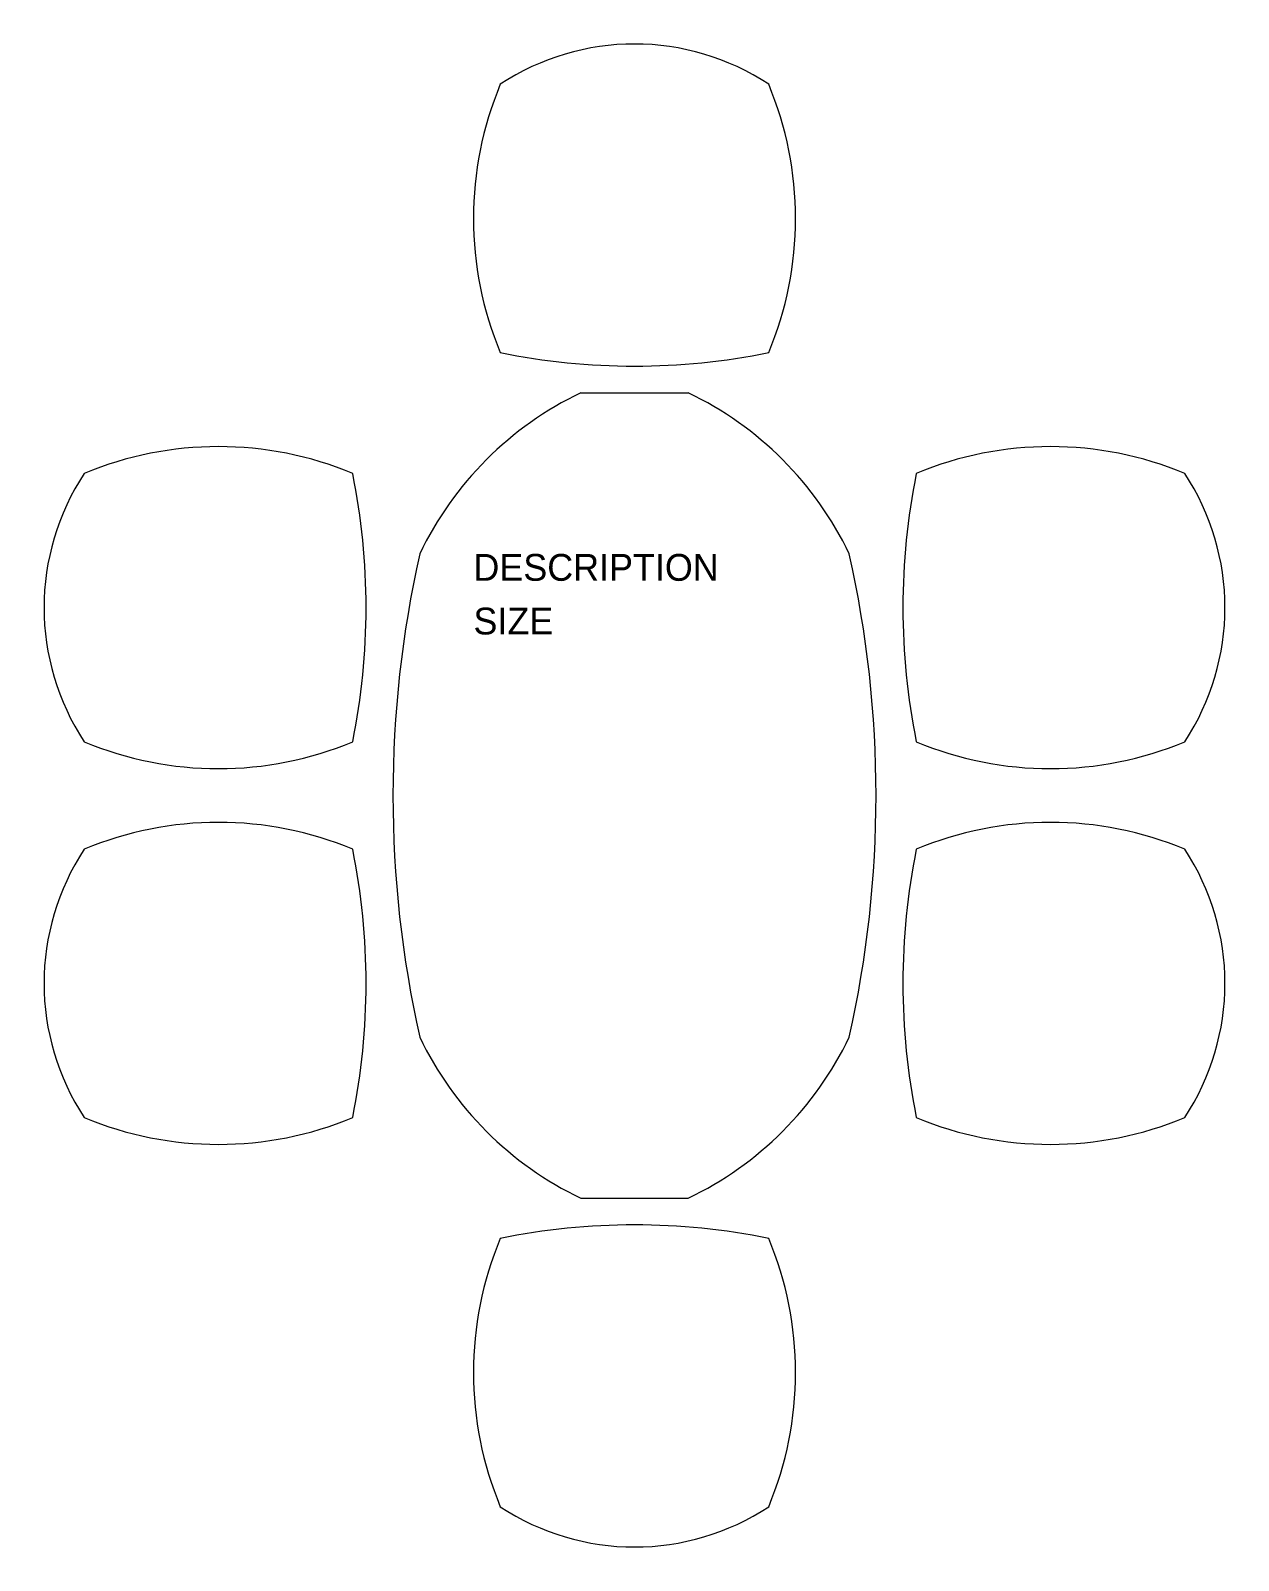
# Model space of a CAD drawing. Extents: x 11 to 101, y 5 to 119.
import ezdxf

# ---------------------------------------------------------------- set-up
doc = ezdxf.new("R2010")
doc.units = 0
doc.header["$LTSCALE"] = 10
doc.header["$MEASUREMENT"] = 0
doc.layers.add('20', color=10, linetype='CONTINUOUS')
doc.layers.add('20H', color=9, linetype='CONTINUOUS')

# ---------------------------------------------------------------- blocks, each defined once
blk = doc.blocks.new('ACHAIR', base_point=(44, 83))
at = {"layer": '20'}
for centre, radius, start, end in [((44, 32.5), 50.5, 78.5788, 101.4212), ((58, 72), 26, 157.3801, 202.6199), ((30, 72), 26, 337.3801, 22.6199), ((44, 77.17), 18.17, 236.6015, 303.3985)]:
    blk.add_arc(centre, radius, start, end, dxfattribs=at)
at = {"layer": '20H', "flags": 1}
blk.add_attdef('DESCRIPTION', (34, 94), '', height=2, dxfattribs=at)

msp = doc.modelspace()

# ---------------------------------------------------------------- linework, layer by layer
at = {"layer": '20'}
for p, q in [((52, 92), (60, 92)), ((52, 32), (59, 32)), ((52, 32), (60, 32))]:
    msp.add_line(p, q, dxfattribs=at)
for centre, radius, start, end in [((63, 69), 25.5, 115.56, 154.44), ((49, 69), 25.5, 25.56, 64.44), ((120, 62), 82, 167.3196, 192.6804), ((-8, 62), 82, 347.3196, 12.6804), ((63, 55), 25.5, 205.56, 244.44), ((49, 55), 25.5, 295.56, 334.44)]:
    msp.add_arc(centre, radius, start, end, dxfattribs=at)

# ---------------------------------------------------------------- block references
for p, rotation in [((56, 94), 180), ((36, 76), 270), ((76, 76), 90), ((36, 48), 270), ((76, 48), 90)]:
    msp.add_blockref('ACHAIR', p, dxfattribs=dict(at, rotation=rotation))
msp.add_blockref('ACHAIR', (56, 30), dxfattribs=at)

# ---------------------------------------------------------------- texts
at = {"layer": '20H', "flags": 1}
for tag, p, s in [('DESCRIPTION', (44, 78), 'CONFERENCE TABLE'), ('SIZE', (44, 74), '36" X 60"')]:
    msp.add_attdef(tag, p, s, height=2, dxfattribs=at)

doc.saveas('drawing.dxf')
